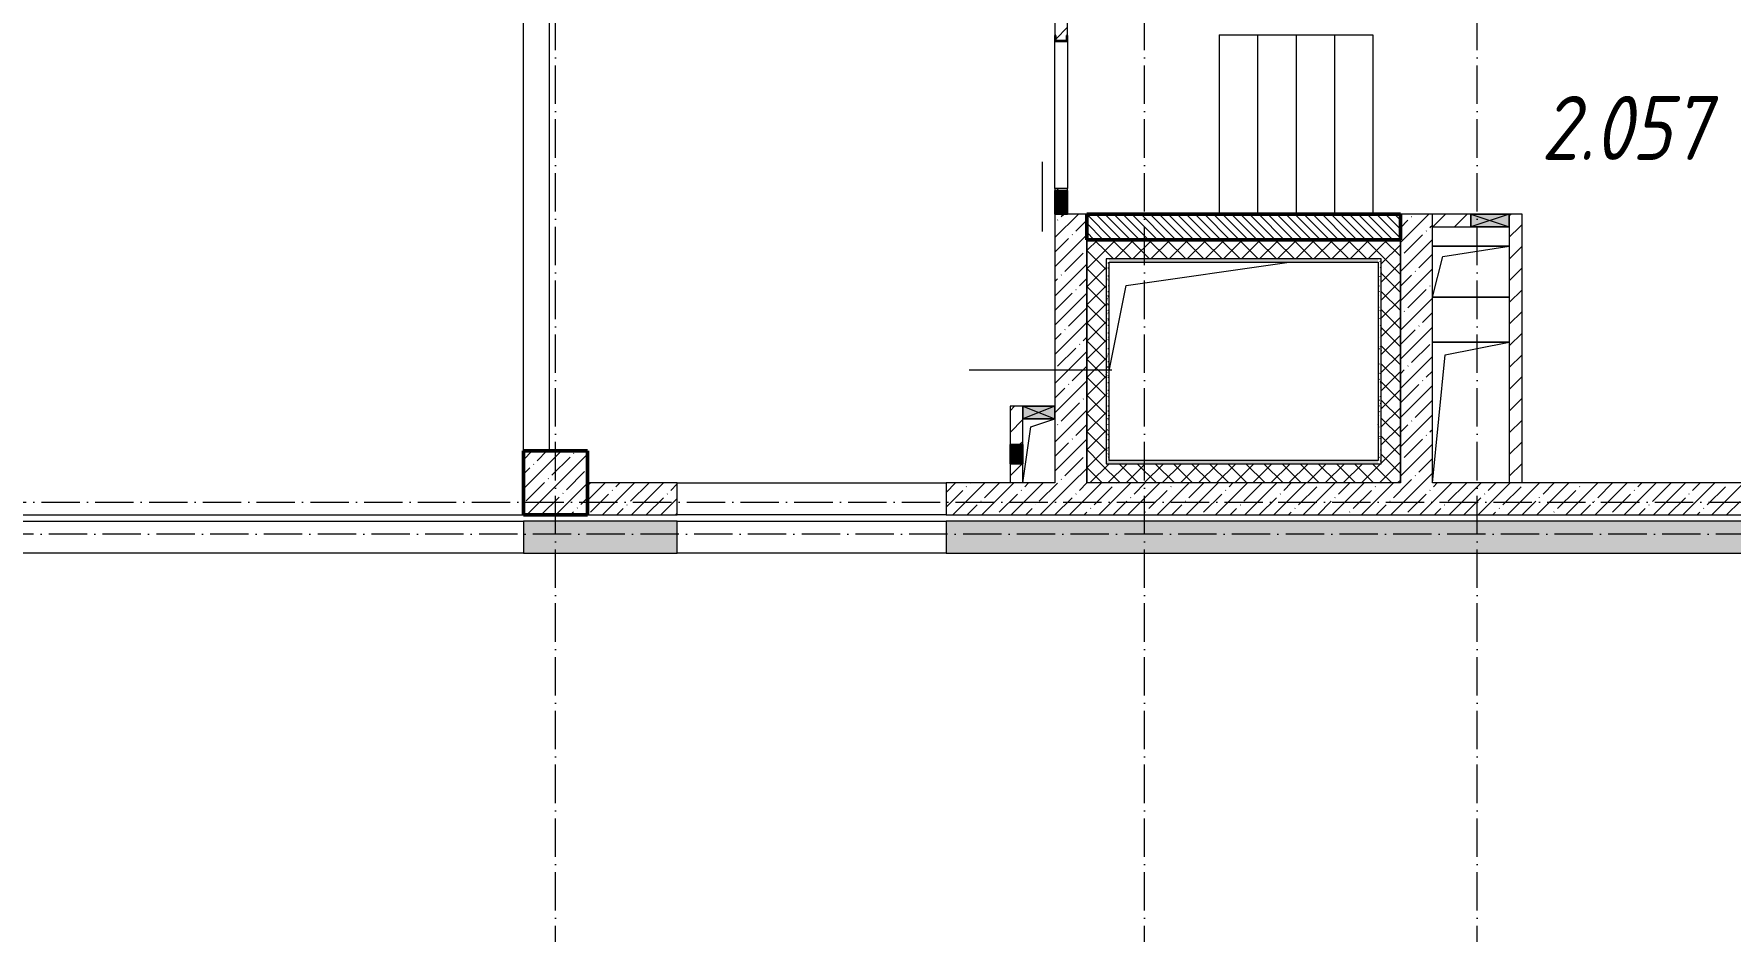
# Model space of a CAD drawing. Header units: millimetres. Extents: x -213536 to 1564669, y -45299 to 942238.
# Drawn here: x -9817 to 3433, y 465296 to 472304 of the extents above; entities that cross this region are included whole.
import ezdxf

# ---------------------------------------------------------------- set-up
doc = ezdxf.new("R2010")
doc.units = ezdxf.units.MM
doc.linetypes.add('200_ШТРИХ_ш1п0_6_', pattern=[160, 100, -60])
doc.linetypes.add('50_200_ШТРИХ_1Т_ш5_п1_п1_', pattern=[700, 500, -100, 0, -100])
for name, color, linetype, lineweight in [('3.1) ЖБ окна 1.2 м', 102, 'Continuous', 30), ('A-DETL-GENF-OTLN', 7, 'Continuous', 9), ('A-FLOR-____-OTLN', 7, 'Continuous', 9), ('A-GENM-____-MCUT', 7, 'Continuous', 25), ('A-GENM-____-OTLN', 7, 'Continuous', 9), ('A-GENM-____-OTLN-1', 7, 'Continuous', 25), ('A-GLAZ-____-OTLN', 7, 'Continuous', 9), ('A-WALL-____-MCUT-1', 7, 'Continuous', 9), ('A-WALL-____-MCUT-2', 7, 'Continuous', 50), ('A-WALL-____-MCUT-3', 7, 'Continuous', 9), ('A-WALL-____-OTLN', 7, 'Continuous', 9), ('A-WALL-____-PATT-1', 7, 'Continuous', 9), ('A-WALL-FNSH-MCUT-1', 7, 'Continuous', 9), ('I-WALL-____-OTLN', 7, 'Continuous', 9), ('S-COLS-____-MCUT', 7, 'Continuous', 50), ('S-COLS-____-OTLN', 7, 'Continuous', 9), ('S-GRID-____-OTLN-1', 7, '50_200_ШТРИХ_1Т_ш5_п1_п1_', 9), ('S-STRS-____-OTLN-1', 7, 'Continuous', 9), ('Марки помещений', 7, 'Continuous', 9)]:
    doc.layers.add(name, color=color, linetype=linetype, lineweight=lineweight)
for name, color, linetype, lineweight, true_color in [('A-DETL-GENF-OTLN-4', 9, '200_ШТРИХ_ш1п0_6_', 9, 0x808080), ('A-DETL-GENF-OTLN-5', 7, 'Continuous', 5, 0xc0c0c0), ('A-WALL-____-PATT-2', 7, 'Continuous', 9, 0x787878)]:
    doc.layers.add(name, color=color, linetype=linetype, lineweight=lineweight, true_color=true_color)
doc.styles.add('ISOCPEUR_I_3', font='isocpeui.ttf', dxfattribs={"width": 0.85, "height": 2.2})
pattern_1 = [(45, (-15591.66, 459015.94), (-84.8528, 84.8528), [])]
pattern_2 = [(45, (-15591.66, 459015.94), (-114.0493, 114.0493), []), (45, (-15477.61, 459015.94), (-114.0493, 114.0493), [201.612, -40.322, 3.353, -36.97])]
pattern_3 = [(0, (-15591.663, 459015.94), (81.28, 20.32), [3.353, -57.607, 3.353, -57.607, -325.12]), (0, (-15591.663, 459015.94), (81.28, 20.32), [-121.92, 3.353, -118.567, 3.353, -57.607, -142.24]), (0, (-15591.663, 459015.94), (81.28, 20.32), [-304.8, 3.353, -37.287, 3.353, -98.247]), (120, (-15561.183, 459026.1), (-58.237636, 60.230545), [3.353, -57.607, 3.353, -57.607, -325.12]), (120, (-15561.183, 459026.1), (-58.237636, 60.230545), [-121.92, 3.353, -118.567, 3.353, -57.607, -142.24]), (120, (-15561.183, 459026.1), (-58.237636, 60.230545), [-304.8, 3.353, -37.287, 3.353, -98.247]), (240, (-15551.023, 459066.74), (-23.042364, -80.550545), [3.353, -57.607, 3.353, -57.607, -325.12]), (240, (-15551.023, 459066.74), (-23.042364, -80.550545), [-121.92, 3.353, -118.567, 3.353, -57.607, -142.24]), (240, (-15551.023, 459066.74), (-23.042364, -80.550545), [-304.8, 3.353, -37.287, 3.353, -98.247])]
pattern_4 = [(45, (-15591.66, 459015.94), (-70.7107, 70.7107), []), (135, (-15591.66, 459015.94), (-70.7107, -70.7107), [])]

# ---------------------------------------------------------------- blocks, each defined once
blk = doc.blocks.new('BSC_Колонна _Прямоугольная - 500х500-V103-АР1_План отверстий 2 этажа в осях 1-64_А-ГГ')
at = {"layer": 'S-COLS-____-OTLN'}
h = blk.add_hatch(dxfattribs=at)
h.set_pattern_fill('FP_132', color=256, style=0, pattern_type=2)
h.set_pattern_definition([(45, (-9850, -9781.04), (-114.0493, 114.0493), []), (45, (-9735.95, -9781.04), (-114.0493, 114.0493), [201.613, -40.323, 3.353, -36.97])])
h.paths.add_polyline_path([(-250, -250), (250, -250), (250, 250), (-250, 250)], flags=0)
at = {"layer": 'S-COLS-____-MCUT'}
for p, q in [((250, 250), (-250, 250)), ((-250, 250), (-250, -250)), ((250, -250), (250, 250)), ((-250, -250), (250, -250))]:
    blk.add_line(p, q, dxfattribs=at)
blk = doc.blocks.new('154_Стойка_СКБ_Швеллер - СМ-2180_100-28318692-АР1_План отверстий 2 этажа в осях 1-64_А-ГГ')
at = {"layer": 'A-GENM-____-MCUT'}
for p, q in [((171, 50), (125, 50)), ((125, 50), (125, -50)), ((129.5, 42.4), (171, 42.4)), ((129.5, -42.4), (129.5, 42.4)), ((171, 42.4), (171, 50)), ((125, -50), (171, -50)), ((171, -42.4), (129.5, -42.4)), ((171, -50), (171, -42.4))]:
    blk.add_line(p, q, dxfattribs=at)
blk = doc.blocks.new('AR_Отверстие прямоугольное _в плите_ - AR_Отверстие прямоугольное _в плите_-30552514-АР1_План отверстий 2 этажа в осях 1-64_А-ГГ')
at = {"layer": 'A-GENM-____-OTLN'}
for p, q in [((-917, 617), (357, 800)), ((-1050, -50), (-917, 617))]:
    blk.add_line(p, q, dxfattribs=at)
blk = doc.blocks.new('AR_Отверстие прямоугольное _в плите_ - AR_Отверстие прямоугольное _в плите_-V172-АР1_План отверстий 2 этажа в осях 1-64_А-ГГ')
at = {"layer": 'A-GENM-____-OTLN'}
for p, q in [((300, 550), (-300, 550)), ((-200, 450), (300, 550)), ((-300, -550), (-200, 450))]:
    blk.add_line(p, q, dxfattribs=at)
blk = doc.blocks.new('AR_Отверстие прямоугольное _в плите_ - AR_Отверстие прямоугольное _в плите_-V185-АР1_План отверстий 2 этажа в осях 1-64_А-ГГ')
at = {"layer": 'A-GENM-____-OTLN'}
for p, q in [((-125, -250), (-63, 188)), ((-63, 188), (125, 250))]:
    blk.add_line(p, q, dxfattribs=at)
blk = doc.blocks.new('AR_Отверстие прямоугольное _в плите_ - AR_Отверстие прямоугольное _в плите_-30552531-АР1_План отверстий 2 этажа в осях 1-64_А-ГГ')
at = {"layer": 'A-GENM-____-OTLN'}
for p, q in [((300, 200), (-300, 200)), ((-220, 120), (300, 200)), ((-300, -200), (-220, 120)), ((-300, -200), (300, -200))]:
    blk.add_line(p, q, dxfattribs=at)
blk = doc.blocks.new('AR_Отверстие прямоугольное _в стене__БезПР - AR_Отверстие прямоугольное _в стене__БезПР-36788821-АР1_План отверстий 2 этажа в осях 1-64_А-ГГ')
at = {"layer": 'A-GLAZ-____-OTLN'}
blk.add_hatch(color=256, dxfattribs=at).paths.add_polyline_path([(-15, -50), (-15, 50), (-50, 50), (-50, -50)], flags=0)
at = {"layer": 'A-DETL-GENF-OTLN'}
for p, q in [((-50, -50), (-50, 50)), ((-50, 50), (-15, 50)), ((-50, 50), (-15, 15)), ((-15, 50), (-50, 50)), ((-50, 50), (-50, -50)), ((-15, -15), (-50, -50)), ((-15, -50), (-50, -50)), ((-50, -50), (-15, -50))]:
    blk.add_line(p, q, dxfattribs=at)
blk = doc.blocks.new('AR_Отверстие прямоугольное _в стене__БезПР - AR_Отверстие прямоугольное _в стене__БезПР-36788904-АР1_План отверстий 2 этажа в осях 1-64_А-ГГ')
at = {"layer": 'A-GLAZ-____-OTLN'}
blk.add_hatch(color=256, dxfattribs=at).paths.add_polyline_path([(150, -50), (150, 50), (-150, 50), (-150, -50)], flags=0)
at = {"layer": 'A-DETL-GENF-OTLN'}
for p, q in [((-150, -50), (-150, 50)), ((-150, 50), (150, 50)), ((150, 50), (-150, -50)), ((-150, 50), (150, -50)), ((150, 50), (-150, 50)), ((-150, 50), (-150, -50)), ((150, 50), (150, -50)), ((150, -50), (150, 50)), ((150, -50), (-150, -50)), ((-150, -50), (150, -50))]:
    blk.add_line(p, q, dxfattribs=at)
at = {"layer": 'A-GLAZ-____-OTLN'}
blk.add_line((150, 50), (-150, 50), dxfattribs=at)
blk = doc.blocks.new('AR_Отверстие прямоугольное _в стене__БезПР - AR_Отверстие прямоугольное _в стене__БезПР-36428168-АР1_План отверстий 2 этажа в осях 1-64_А-ГГ')
at = {"layer": 'A-GLAZ-____-OTLN'}
blk.add_hatch(color=256, dxfattribs=at).paths.add_polyline_path([(-75, -50), (75, -50), (75, 50), (-75, 50)], flags=0)
at = {"layer": 'A-DETL-GENF-OTLN'}
for p, q in [((-75, -50), (-75, 50)), ((-75, 50), (75, 50)), ((75, 50), (-75, -50)), ((-75, 50), (75, -50)), ((75, 50), (-75, 50)), ((-75, 50), (-75, -50)), ((75, 50), (75, -50)), ((75, -50), (75, 50)), ((75, -50), (-75, -50)), ((-75, -50), (75, -50))]:
    blk.add_line(p, q, dxfattribs=at)
blk = doc.blocks.new('AR_Отверстие прямоугольное _в стене__БезПР - AR_Отверстие прямоугольное _в стене__БезПР-36789562-АР1_План отверстий 2 этажа в осях 1-64_А-ГГ')
at = {"layer": 'A-GLAZ-____-OTLN'}
blk.add_hatch(color=256, dxfattribs=at).paths.add_polyline_path([(75, -50), (75, 50), (-75, 50), (-75, -50)], flags=0)
at = {"layer": 'A-DETL-GENF-OTLN'}
for p, q in [((-75, -50), (-75, 50)), ((-75, 50), (75, 50)), ((75, 50), (-75, -50)), ((-75, 50), (75, -50)), ((75, 50), (-75, 50)), ((-75, 50), (-75, -50)), ((75, 50), (75, -50)), ((75, -50), (75, 50)), ((75, -50), (-75, -50)), ((-75, -50), (75, -50))]:
    blk.add_line(p, q, dxfattribs=at)
blk = doc.blocks.new('AR_Отверстие прямоугольное _в стене__БезПР - AR_Отверстие прямоугольное _в стене__БезПР-36428146-АР1_План отверстий 2 этажа в осях 1-64_А-ГГ')
at = {"layer": 'A-GLAZ-____-OTLN'}
blk.add_hatch(color=256, dxfattribs=at).paths.add_polyline_path([(125, -50), (125, 50), (-125, 50), (-125, -50)], flags=0)
at = {"layer": 'A-DETL-GENF-OTLN'}
for p, q in [((-125, -50), (-125, 50)), ((-125, 50), (125, 50)), ((125, 50), (-125, -50)), ((-125, 50), (125, -50)), ((125, 50), (-125, 50)), ((-125, 50), (-125, -50)), ((125, 50), (125, -50)), ((125, -50), (125, 50)), ((125, -50), (-125, -50)), ((-125, -50), (125, -50))]:
    blk.add_line(p, q, dxfattribs=at)
blk = doc.blocks.new('DET_L_Имитация разреза_ISO2-5 - Влево-36878805-АР1_План отверстий 2 этажа в осях 1-64_А-ГГ')
at = {"layer": 'A-DETL-GENF-OTLN-5'}
blk.add_line((143, 0), (687, 0), dxfattribs=at)
blk = doc.blocks.new('DET_L_Имитация разреза_ISO2-5 - Низ-36884722-АР1_План отверстий 2 этажа в осях 1-64_А-ГГ')
at = {"layer": 'A-DETL-GENF-OTLN-5'}
blk.add_line((143, 0), (1257, 0), dxfattribs=at)
blk = doc.blocks.new('2этаж')
at = {"layer": 'S-GRID-____-OTLN-1', "color": 251, "ltscale": 0.6, "true_color": 0x636466}
for p, q in [((-5741.7, 454533.3), (-5741.7, 508896.9)), ((-1141.7, 454533.3), (-1141.7, 508896.9)), ((1458.3, 454533.3), (1458.3, 508896.9)), ((-20260.4, 468647), (8278.9, 468647)), ((88482.7, 468397), (-20037.2, 468397))]:
    blk.add_line(p, q, dxfattribs=at)

msp = doc.modelspace()

# ---------------------------------------------------------------- hatches: boundary and pattern name
at = {"layer": 'A-WALL-____-PATT-1'}
h = msp.add_hatch(dxfattribs=at)
h.set_pattern_fill('FP_4', color=256, style=0, pattern_type=2)
h.set_pattern_definition(pattern_1)
h.paths.add_polyline_path([(-1841.7, 471082), (-1741.7, 471082), (-1741.7, 471097), (-1841.7, 471097)], flags=0)
h.paths.add_polyline_path([(-1749.3, 472251.5), (-1748.2, 472293), (-1741.7, 472293), (-1741.7, 472947), (-1841.7, 472947), (-1841.7, 472293), (-1834.1, 472293), (-1834.1, 472251.5)], flags=0)
h = msp.add_hatch(dxfattribs=at)
h.set_pattern_fill('FP_25', color=256, style=0, pattern_type=2)
h.set_pattern_definition(pattern_2)
h.paths.add_polyline_path([(-1841.7, 468797), (-1591.7, 468797), (-1591.7, 470897), (-1841.7, 470897), (-1841.7, 469297)], flags=0)
h = msp.add_hatch(dxfattribs=at)
h.set_pattern_fill('FP_6', color=256, style=0, pattern_type=2)
h.set_pattern_definition([(135, (-15591.663, 459015.94), (-35.35534, -35.35534), [])])
h.paths.add_polyline_path([(858.3, 470697), (858.3, 470897), (-1591.7, 470897), (-1591.7, 470697), (301.8, 470697)], flags=0)
h = msp.add_hatch(dxfattribs=at)
h.set_pattern_fill('FP_25', color=256, style=0, pattern_type=2)
h.set_pattern_definition(pattern_2)
h.paths.add_polyline_path([(1108.3, 468797), (1108.3, 470897), (858.3, 470897), (858.3, 468797)], flags=0)
h = msp.add_hatch(dxfattribs=at)
h.set_pattern_fill('FP_4', color=256, style=0, pattern_type=2)
h.set_pattern_definition(pattern_1)
h.paths.add_polyline_path([(1108.3, 470797), (1408.3, 470797), (1408.3, 470897), (1108.3, 470897)], flags=0)
h.paths.add_polyline_path([(1808.3, 470797), (1808.3, 470897), (1708.3, 470897), (1708.3, 470797)], flags=0)
h = msp.add_hatch(dxfattribs=at)
h.set_pattern_fill('FP_4', color=256, style=0, pattern_type=2)
h.set_pattern_definition(pattern_1)
h.paths.add_polyline_path([(1708.3, 468797), (1808.3, 468797), (1808.3, 470797), (1708.3, 470797), (1708.3, 470071.8)], flags=0)
h = msp.add_hatch(dxfattribs=at)
h.set_pattern_fill('FP_1', color=256, style=0, pattern_type=2)
h.set_pattern_definition(pattern_4)
h.paths.add_polyline_path([(-1591.7, 468947), (-1441.7, 468947), (-1441.7, 470697), (-1591.7, 470697), (-1591.7, 468972)], flags=0)
h = msp.add_hatch(dxfattribs=at)
h.set_pattern_fill('FP_1', color=256, style=0, pattern_type=2)
h.set_pattern_definition(pattern_4)
h.paths.add_polyline_path([(-1441.7, 470547), (708.3, 470547), (708.3, 470697), (-1441.7, 470697)], flags=0)
h = msp.add_hatch(dxfattribs=at)
h.set_pattern_fill('FP_1', color=256, style=0, pattern_type=2)
h.set_pattern_definition(pattern_4)
h.paths.add_polyline_path([(708.3, 468797), (858.3, 468797), (858.3, 470697), (708.3, 470697), (708.3, 468947)], flags=0)
h = msp.add_hatch(dxfattribs=at)
h.set_pattern_fill('FP_4', color=256, style=0, pattern_type=2)
h.set_pattern_definition(pattern_1)
h.paths.add_polyline_path([(-2191.7, 468797), (-2091.7, 468797), (-2091.7, 468947), (-2191.7, 468947)], flags=0)
h.paths.add_polyline_path([(-2131.7, 469097), (-2091.7, 469097), (-2091.7, 469397), (-2191.7, 469397), (-2191.7, 469097)], flags=0)
h = msp.add_hatch(dxfattribs=at)
h.set_pattern_fill('FP_1', color=256, style=0, pattern_type=2)
h.set_pattern_definition(pattern_4)
h.paths.add_polyline_path([(683.3, 468797), (708.3, 468797), (708.3, 468947), (-1591.7, 468947), (-1591.7, 468797), (-1465.6, 468797)], flags=0)
h = msp.add_hatch(dxfattribs=at)
h.set_pattern_fill('FP_25', color=256, style=0, pattern_type=2)
h.set_pattern_definition(pattern_2)
h.paths.add_polyline_path([(7258.3, 468547), (7258.3, 468797), (7058.3, 468797), (7058.3, 468547)], flags=0)
h.paths.add_polyline_path([(4958.3, 468547), (4958.3, 468797), (-2691.7, 468797), (-2691.7, 468547), (2069.3, 468547)], flags=0)
h.paths.add_polyline_path([(-5000.6, 468547), (-4791.7, 468547), (-4791.7, 468797), (-5491.7, 468797), (-5491.7, 468547)], flags=0)
h = msp.add_hatch(dxfattribs=at)
h.set_pattern_fill('FP_25', color=256, style=0, pattern_type=2)
h.set_pattern_definition(pattern_2)
h.paths.add_polyline_path([(7058.3, 468247), (7958.3, 468247), (7958.3, 468497), (7058.3, 468497)], flags=0)
h.paths.add_polyline_path([(4958.3, 468247), (4958.3, 468497), (-2691.7, 468497), (-2691.7, 468247), (2069.3, 468247)], flags=0)
h.paths.add_polyline_path([(-4791.7, 468247), (-4791.7, 468497), (-5991.7, 468497), (-5991.7, 468247), (-5000.6, 468247)], flags=0)
h.paths.add_polyline_path([(-10303, 468247), (-9991.7, 468247), (-9991.7, 468497), (-17541.7, 468497), (-17541.7, 468247), (-12070.4, 468247)], flags=0)
at = {"layer": 'A-WALL-____-PATT-2'}
h = msp.add_hatch(dxfattribs=at)
h.set_pattern_fill('FP_169', color=256, style=0, pattern_type=2)
h.set_pattern_definition(pattern_3)
h.paths.add_polyline_path([(-1441.7, 468972), (-1416.7, 468972), (-1416.7, 470547), (-1441.7, 470547), (-1441.7, 470071.8)], flags=0)
h = msp.add_hatch(dxfattribs=at)
h.set_pattern_fill('FP_169', color=256, style=0, pattern_type=2)
h.set_pattern_definition(pattern_3)
h.paths.add_polyline_path([(-1416.7, 470522), (683.3, 470522), (683.3, 470547), (-1416.7, 470547)], flags=0)
h = msp.add_hatch(dxfattribs=at)
h.set_pattern_fill('FP_169', color=256, style=0, pattern_type=2)
h.set_pattern_definition(pattern_3)
h.paths.add_polyline_path([(683.3, 468947), (708.3, 468947), (708.3, 470547), (683.3, 470547), (683.3, 468972)], flags=0)
h = msp.add_hatch(dxfattribs=at)
h.set_pattern_fill('FP_169', color=256, style=0, pattern_type=2)
h.set_pattern_definition(pattern_3)
h.paths.add_polyline_path([(683.3, 468947), (683.3, 468972), (-1441.7, 468972), (-1441.7, 468947)], flags=0)

# ---------------------------------------------------------------- linework, layer by layer
at = {"layer": 'A-FLOR-____-OTLN'}
for p, q in [((1108.3, 470647), (1708.3, 470647)), ((1708.3, 470247), (1108.3, 470247)), ((1108.3, 469897), (1708.3, 469897)), ((-9991.7, 468547), (-5991.7, 468547))]:
    msp.add_line(p, q, dxfattribs=at)
at = {"layer": 'A-WALL-____-MCUT-1'}
for p, q in [((-1841.7, 470897), (-1841.7, 469397)), ((-1591.7, 470897), (-1741.7, 470897)), ((-1591.7, 468797), (-1591.7, 470897)), ((858.3, 470897), (858.3, 468797)), ((1108.3, 470897), (858.3, 470897)), ((1108.3, 468797), (1108.3, 470897)), ((-1841.7, 469297), (-1841.7, 468797)), ((-4791.7, 468797), (-5491.7, 468797)), ((-4791.7, 468547), (-4791.7, 468797)), ((-1841.7, 468797), (-2691.7, 468797)), ((-2691.7, 468797), (-2691.7, 468547)), ((858.3, 468797), (-1591.7, 468797)), ((4958.3, 468797), (1108.3, 468797)), ((-5491.7, 468547), (-4791.7, 468547)), ((-2691.7, 468547), (4958.3, 468547)), ((-4791.7, 468497), (-5991.7, 468497)), ((-5991.7, 468497), (-5991.7, 468247)), ((-4791.7, 468247), (-4791.7, 468497)), ((4958.3, 468497), (-2691.7, 468497)), ((-2691.7, 468497), (-2691.7, 468247)), ((-5991.7, 468247), (-4791.7, 468247)), ((-2691.7, 468247), (4958.3, 468247))]:
    msp.add_line(p, q, dxfattribs=at)
at = {"layer": 'A-WALL-____-MCUT-2'}
for p, q in [((858.3, 470897), (-1591.7, 470897)), ((-1591.7, 470897), (-1591.7, 470697)), ((858.3, 470697), (858.3, 470897)), ((-1591.7, 470697), (858.3, 470697))]:
    msp.add_line(p, q, dxfattribs=at)
at = {"layer": 'A-WALL-____-MCUT-3'}
for p, q in [((-1591.7, 470697), (-1591.7, 468797)), ((858.3, 470697), (-1591.7, 470697)), ((858.3, 468797), (858.3, 470697)), ((-1441.7, 470547), (-1441.7, 468947)), ((708.3, 470547), (-1441.7, 470547)), ((708.3, 468947), (708.3, 470547)), ((-1441.7, 468947), (708.3, 468947)), ((858.3, 468797), (858.3, 468797))]:
    msp.add_line(p, q, dxfattribs=at)
at = {"layer": 'A-WALL-____-OTLN'}
for p, q in [((-4791.7, 468797), (-2691.7, 468797)), ((-2691.7, 468547), (-4791.7, 468547)), ((-9991.7, 468497), (-5991.7, 468497)), ((-4791.7, 468497), (-2691.7, 468497)), ((-5991.7, 468247), (-9991.7, 468247)), ((-2691.7, 468247), (-4791.7, 468247))]:
    msp.add_line(p, q, dxfattribs=at)
at = {"layer": 'A-WALL-FNSH-MCUT-1'}
for p, q in [((-1841.7, 472947), (-1841.7, 472293)), ((-1741.7, 472293), (-1741.7, 472947)), ((-1841.7, 471097), (-1841.7, 471082)), ((-1741.7, 471097), (-1841.7, 471097)), ((-1741.7, 471082), (-1741.7, 471097)), ((1408.3, 470897), (1108.3, 470897)), ((1108.3, 470797), (1408.3, 470797)), ((1808.3, 470897), (1708.3, 470897)), ((1708.3, 470797), (1708.3, 468797)), ((1808.3, 468797), (1808.3, 470897)), ((-1416.7, 468972), (-1416.7, 470522)), ((-1416.7, 470522), (683.3, 470522)), ((683.3, 470522), (683.3, 468972)), ((-2091.7, 469397), (-2191.7, 469397)), ((-2191.7, 469397), (-2191.7, 469097)), ((-2091.7, 469097), (-2091.7, 469297)), ((-2191.7, 468947), (-2191.7, 468797)), ((-2091.7, 468797), (-2091.7, 468947)), ((683.3, 468972), (-1416.7, 468972))]:
    msp.add_line(p, q, dxfattribs=at)
at = {"layer": 'I-WALL-____-OTLN'}
for p, q in [((-5991.7, 469047), (-5991.7, 472947)), ((-5791.7, 472947), (-5791.7, 469047)), ((-1841.7, 471097), (-1841.7, 472247)), ((-1741.7, 472247), (-1741.7, 471097))]:
    msp.add_line(p, q, dxfattribs=at)
at = {"layer": 'S-STRS-____-OTLN-1'}
for p, q in [((-557.1, 472297), (-557.1, 470897)), ((-557.1, 472297), (-257.1, 472297)), ((-557.1, 472297), (-557.1, 470897)), ((-257.1, 472297), (42.9, 472297)), ((-257.1, 472297), (-257.1, 470897)), ((-257.1, 472297), (-257.1, 470897)), ((42.9, 472297), (342.9, 472297)), ((42.9, 472297), (42.9, 470897)), ((42.9, 472297), (42.9, 470897)), ((342.9, 472297), (642.9, 472297)), ((342.9, 472297), (342.9, 470897)), ((342.9, 472297), (342.9, 470897)), ((642.9, 472297), (642.9, 470897))]:
    msp.add_line(p, q, dxfattribs=at)

# ---------------------------------------------------------------- block references
at = {"layer": '3.1) ЖБ окна 1.2 м'}
msp.add_blockref('2этаж', (0, 0), dxfattribs=at)
at = {"layer": 'A-DETL-GENF-OTLN-4'}
for name, p, rotation in [('DET_L_Имитация разреза_ISO2-5 - Влево-36878805-АР1_План отверстий 2 этажа в осях 1-64_А-ГГ', (-1941.7, 471447), 270.0000000000005), ('DET_L_Имитация разреза_ISO2-5 - Низ-36884722-АР1_План отверстий 2 этажа в осях 1-64_А-ГГ', (-1253.3, 469677), 180)]:
    msp.add_blockref(name, p, dxfattribs=dict(at, rotation=rotation))
at = {"layer": 'A-GENM-____-OTLN'}
for name, p in [('AR_Отверстие прямоугольное _в плите_ - AR_Отверстие прямоугольное _в плите_-30552531-АР1_План отверстий 2 этажа в осях 1-64_А-ГГ', (1408.3, 470447)), ('AR_Отверстие прямоугольное _в плите_ - AR_Отверстие прямоугольное _в плите_-30552514-АР1_План отверстий 2 этажа в осях 1-64_А-ГГ', (-366.7, 469722)), ('AR_Отверстие прямоугольное _в плите_ - AR_Отверстие прямоугольное _в плите_-V172-АР1_План отверстий 2 этажа в осях 1-64_А-ГГ', (1408.3, 469347)), ('AR_Отверстие прямоугольное _в плите_ - AR_Отверстие прямоугольное _в плите_-V185-АР1_План отверстий 2 этажа в осях 1-64_А-ГГ', (-1966.7, 469047))]:
    msp.add_blockref(name, p, dxfattribs=at)
at = {"layer": 'A-GENM-____-OTLN-1', "rotation": 89.99999999999993}
msp.add_blockref('154_Стойка_СКБ_Швеллер - СМ-2180_100-28318692-АР1_План отверстий 2 этажа в осях 1-64_А-ГГ', (-1791.7, 472122), dxfattribs=at)
at = {"layer": 'A-GLAZ-____-OTLN'}
for name, p, rotation in [('AR_Отверстие прямоугольное _в стене__БезПР - AR_Отверстие прямоугольное _в стене__БезПР-36788821-АР1_План отверстий 2 этажа в осях 1-64_А-ГГ', (-1791.7, 471032), 269.9999999999999), ('AR_Отверстие прямоугольное _в стене__БезПР - AR_Отверстие прямоугольное _в стене__БезПР-36789562-АР1_План отверстий 2 этажа в осях 1-64_А-ГГ', (-1791.7, 470972), 269.9999999999999), ('AR_Отверстие прямоугольное _в стене__БезПР - AR_Отверстие прямоугольное _в стене__БезПР-36428168-АР1_План отверстий 2 этажа в осях 1-64_А-ГГ', (-2141.7, 469022), 90)]:
    msp.add_blockref(name, p, dxfattribs=dict(at, rotation=rotation))
for name, p in [('AR_Отверстие прямоугольное _в стене__БезПР - AR_Отверстие прямоугольное _в стене__БезПР-36788904-АР1_План отверстий 2 этажа в осях 1-64_А-ГГ', (1558.3, 470847)), ('AR_Отверстие прямоугольное _в стене__БезПР - AR_Отверстие прямоугольное _в стене__БезПР-36428146-АР1_План отверстий 2 этажа в осях 1-64_А-ГГ', (-1966.7, 469347))]:
    msp.add_blockref(name, p, dxfattribs=at)
at = {"layer": 'S-COLS-____-OTLN'}
msp.add_blockref('BSC_Колонна _Прямоугольная - 500х500-V103-АР1_План отверстий 2 этажа в осях 1-64_А-ГГ', (-5741.7, 468797), dxfattribs=at)

# ---------------------------------------------------------------- texts
at = {"layer": 'Марки помещений', "insert": (1956.7, 471820.4), "char_height": 500, "width": 785.654, "attachment_point": 1, "style": 'ISOCPEUR_I_3'}
msp.add_mtext('2.057', dxfattribs=at)

doc.saveas('drawing.dxf')
